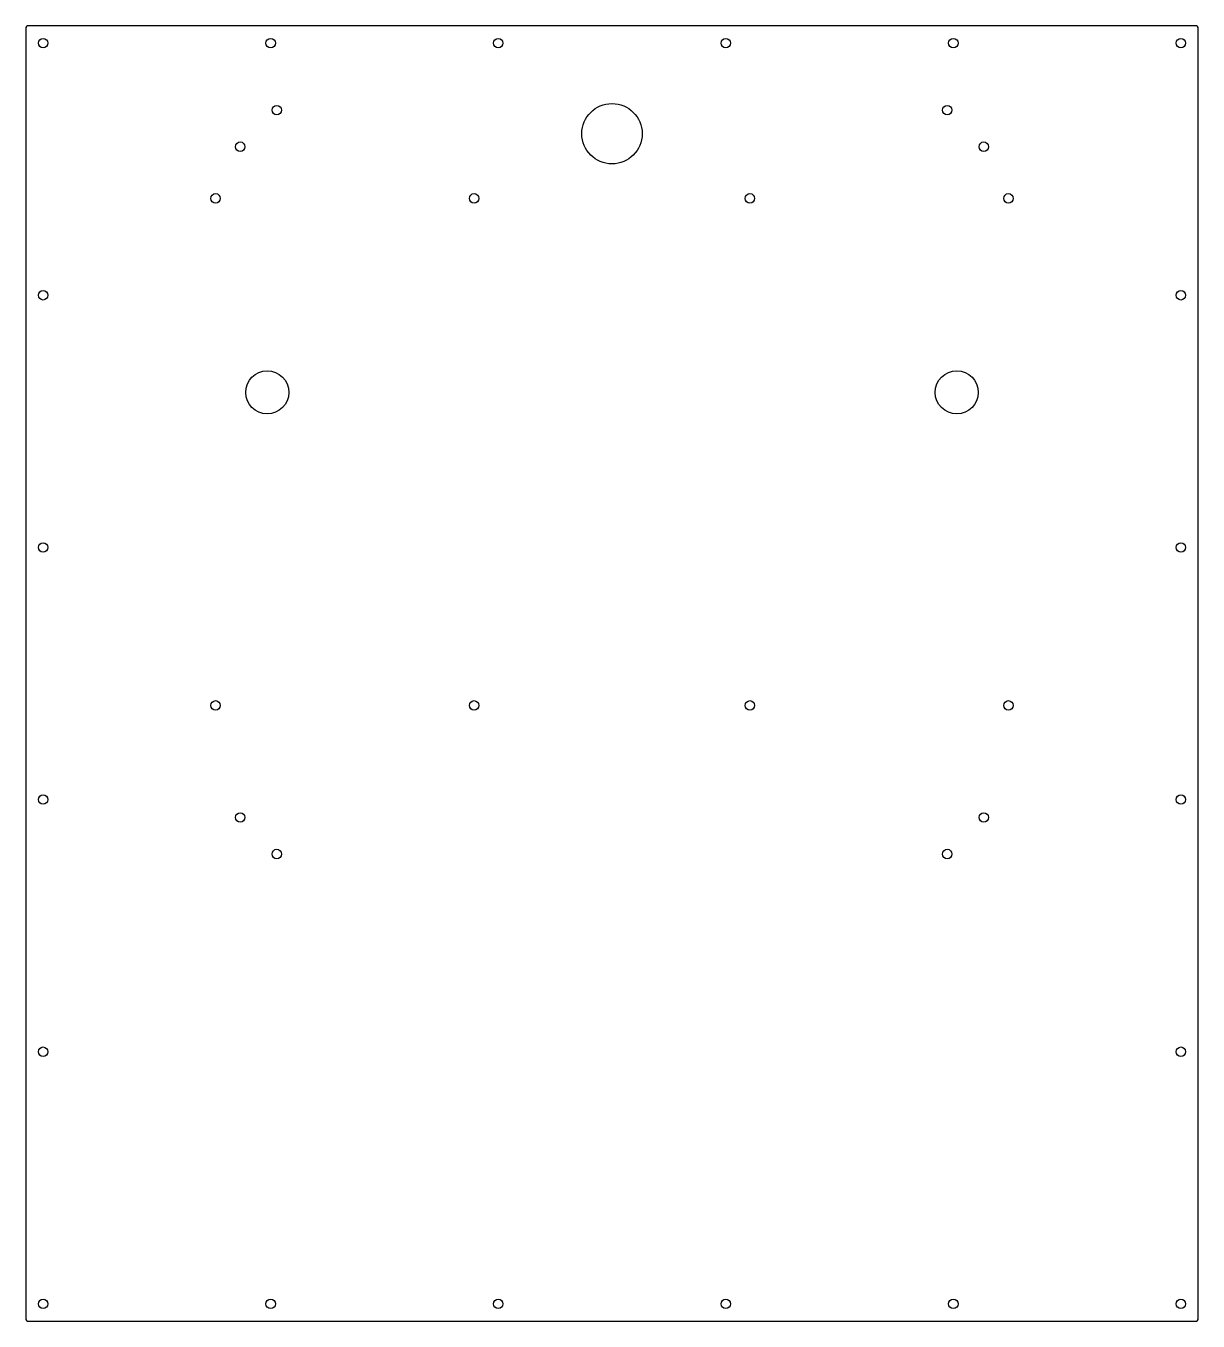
# Model space of a CAD drawing. Header units: millimetres. Extents: x -340 to 340, y -376 to 376.
import ezdxf

# ---------------------------------------------------------------- set-up
doc = ezdxf.new("R2010")
doc.units = ezdxf.units.MM

msp = doc.modelspace()

# ---------------------------------------------------------------- linework, layer by layer
at = {"color": 7, "linetype": 'Continuous', "lineweight": 25}
for p, q in [((339, 375.5), (-339, 375.5)), ((-340, 374.5), (-340, -374.5)), ((340, -374.5), (340, 374.5)), ((-339, -375.5), (339, -375.5))]:
    msp.add_line(p, q, dxfattribs=at)
for centre, radius in [((-330, 365.5), 2.75), ((-198, 365.5), 2.75), ((-66, 365.5), 2.75), ((66, 365.5), 2.75), ((198, 365.5), 2.75), ((330, 365.5), 2.75), ((0, 313), 17.5), ((-194.46, 326.68), 2.75), ((194.46, 326.68), 2.75), ((-215.68, 305.46), 2.75), ((215.68, 305.46), 2.75), ((-230, 275.5), 2.75), ((-80, 275.5), 2.75), ((80, 275.5), 2.75), ((230, 275.5), 2.75), ((-330, 219.3), 2.75), ((330, 219.3), 2.75), ((-200, 163), 12.5), ((200, 163), 12.5), ((-330, 73.1), 2.75), ((330, 73.1), 2.75), ((-230, -18.5), 2.75), ((-80, -18.5), 2.75), ((80, -18.5), 2.75), ((230, -18.5), 2.75), ((-330, -73.1), 2.75), ((330, -73.1), 2.75), ((-215.68, -83.46), 2.75), ((215.68, -83.46), 2.75), ((-194.46, -104.68), 2.75), ((194.46, -104.68), 2.75), ((-330, -219.3), 2.75), ((330, -219.3), 2.75), ((-330, -365.5), 2.75), ((-198, -365.5), 2.75), ((-66, -365.5), 2.75), ((66, -365.5), 2.75), ((198, -365.5), 2.75), ((330, -365.5), 2.75)]:
    msp.add_circle(centre, radius, dxfattribs=at)
for centre, start, end in [((-339, 374.5), 90, 180), ((339, 374.5), 0, 90), ((-339, -374.5), 180, 270), ((339, -374.5), 270, 0)]:
    msp.add_arc(centre, 1, start, end, dxfattribs=at)

doc.saveas('drawing.dxf')
